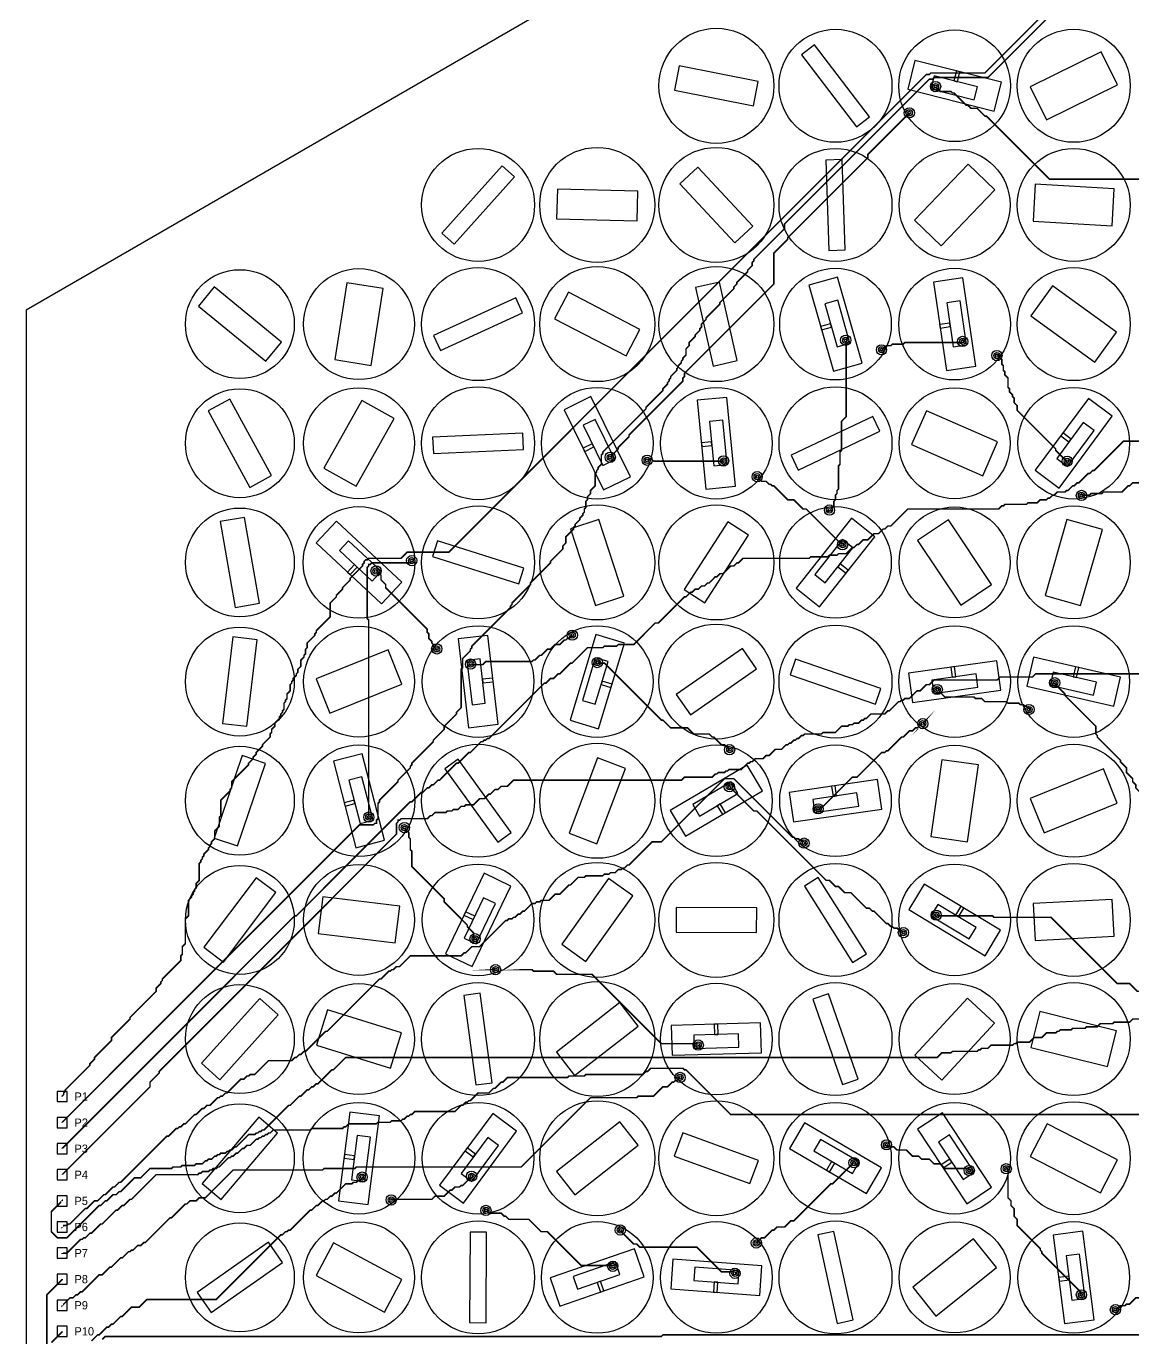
# Model space of a CAD drawing. Header units: millimetres. Extents: x -183 to 183, y -212 to 212.
# Drawn here: x -183.2 to -75.4, y 5.7 to 133.4 of the extents above; entities that cross this region are included whole.
import ezdxf

# ---------------------------------------------------------------- set-up
doc = ezdxf.new("R2010")
doc.units = ezdxf.units.MM
for name, color, linetype in [('ANTIPAD', 8, 'Continuous'), ('BOT_PAD', 40, 'Continuous'), ('BOT_TRACE', 30, 'Continuous'), ('CONNECTOR', 50, 'Continuous'), ('DIODE_SHEET', 6, 'Continuous'), ('OUTLINE', 7, 'Continuous'), ('TOP_DISC', 1, 'Continuous'), ('TOP_ISLAND', 3, 'Continuous'), ('TOP_SLOT', 2, 'Continuous'), ('VIA_DRILL', 5, 'Continuous'), ('VIA_PAD', 4, 'Continuous')]:
    doc.layers.add(name, color=color, linetype=linetype)

msp = doc.modelspace()

# ---------------------------------------------------------------- linework, layer by layer
at = {"layer": 'ANTIPAD'}
for centre in [(-94.656, 127.522), (-97.208, 124.969), (-103.403, 102.833), (-99.916, 101.901), (-92.017, 102.716), (-88.682, 101.335), (-126.338, 91.438), (-122.739, 91.149), (-115.296, 91.081), (-81.836, 91.055), (-112.028, 89.548), (-80.449, 87.722), (-104.985, 86.3), (-103.708, 82.924), (-145.669, 81.376), (-149.137, 80.373), (-130.028, 74.123), (-143.226, 72.785), (-139.933, 71.307), (-127.594, 71.457), (-94.49, 68.83), (-83.054, 69.486), (-85.556, 66.884), (-95.895, 65.505), (-114.712, 62.969), (-114.735, 59.359), (-106.085, 57.218), (-149.844, 56.408), (-146.381, 55.388), (-107.466, 53.883), (-94.598, 46.865), (-139.493, 44.566), (-97.783, 45.164), (-137.5, 41.556), (-117.765, 34.221), (-119.529, 31.071), (-99.435, 24.504), (-102.596, 22.76), (-150.5, 21.367), (-139.833, 21.454), (-91.376, 22.008), (-87.77, 22.175), (-147.659, 19.14), (-138.441, 18.123), (-125.352, 16.215), (-112.111, 14.951), (-126.09, 12.681), (-114.186, 11.997), (-80.448, 9.902), (-77.139, 8.46)]:
    msp.add_circle(centre, 0.5, dxfattribs=at)
at = {"layer": 'BOT_PAD'}
for centre in [(-94.656, 127.522), (-97.208, 124.969), (-103.403, 102.833), (-99.916, 101.901), (-92.017, 102.716), (-88.682, 101.335), (-126.338, 91.438), (-122.739, 91.149), (-115.296, 91.081), (-81.836, 91.055), (-112.028, 89.548), (-80.449, 87.722), (-104.985, 86.3), (-103.708, 82.924), (-149.137, 80.373), (-145.669, 81.376), (-130.028, 74.123), (-143.226, 72.785), (-139.933, 71.307), (-127.594, 71.457), (-94.49, 68.83), (-83.054, 69.486), (-85.556, 66.884), (-95.895, 65.505), (-114.712, 62.969), (-114.735, 59.359), (-106.085, 57.218), (-149.844, 56.408), (-146.381, 55.388), (-107.466, 53.883), (-94.598, 46.865), (-139.493, 44.566), (-97.783, 45.164), (-137.5, 41.556), (-117.765, 34.221), (-119.529, 31.071), (-99.435, 24.504), (-102.596, 22.76), (-139.833, 21.454), (-91.376, 22.008), (-87.77, 22.175), (-150.5, 21.367), (-147.659, 19.14), (-138.441, 18.123), (-125.352, 16.215), (-112.111, 14.951), (-126.09, 12.681), (-114.186, 11.997), (-80.448, 9.902), (-77.139, 8.46)]:
    msp.add_circle(centre, 0.3, dxfattribs=at)
at = {"layer": 'BOT_TRACE', "const_width": 0.15}
for points in [[(-83.105, 135.603), (-89.855, 128.853), (-95.105, 128.853), (-95.255, 128.703), (-95.555, 128.703), (-142.055, 82.203), (-146.105, 82.203), (-146.705, 81.603), (-149.855, 81.603), (-150.005, 81.453), (-150.155, 81.453), (-150.305, 81.303), (-150.305, 81.153), (-150.455, 81.003), (-150.455, 80.853), (-151.655, 79.653), (-151.655, 79.503), (-152.405, 78.753), (-152.405, 78.603), (-153.005, 78.003), (-153.005, 77.853), (-153.605, 77.253), (-153.605, 75.903), (-154.955, 74.553), (-154.955, 74.403), (-155.105, 74.253), (-155.105, 74.103), (-155.855, 73.353), (-155.855, 72.903), (-156.005, 72.753), (-156.005, 72.303), (-156.155, 72.153), (-156.155, 72.003), (-156.455, 71.703), (-156.455, 71.103), (-156.755, 70.803), (-156.755, 70.503), (-156.905, 70.353), (-156.905, 70.203), (-157.205, 69.903), (-157.205, 69.753), (-157.355, 69.603), (-157.355, 69.453), (-157.505, 69.303), (-157.505, 68.703), (-157.805, 68.403), (-157.805, 67.953), (-157.955, 67.803), (-157.955, 67.653), (-158.105, 67.503), (-158.105, 66.903), (-158.255, 66.753), (-158.255, 66.603), (-158.405, 66.453), (-158.405, 66.303), (-158.555, 66.153), (-158.555, 66.003), (-159.005, 65.553), (-159.005, 65.253), (-159.305, 64.953), (-159.305, 64.653), (-159.455, 64.503), (-159.455, 64.203), (-160.205, 63.453), (-160.205, 63.303), (-160.805, 62.703), (-160.805, 62.553), (-161.105, 62.253), (-161.105, 62.103), (-161.555, 61.653), (-161.555, 61.503), (-163.205, 59.853), (-163.205, 59.253), (-163.355, 59.103), (-163.355, 58.953), (-164.255, 58.053), (-164.255, 56.553), (-164.405, 56.403), (-164.405, 55.503), (-164.855, 55.053), (-164.855, 54.303), (-165.155, 54.003), (-165.155, 53.853), (-165.305, 53.703), (-165.305, 53.553), (-165.455, 53.403), (-165.455, 53.253), (-165.905, 52.803), (-165.905, 52.653), (-166.055, 52.503), (-166.055, 52.353), (-166.205, 52.203), (-166.205, 52.053), (-166.355, 51.903), (-166.355, 50.253), (-166.655, 49.953), (-166.655, 49.503), (-166.805, 49.353), (-166.805, 49.203), (-166.955, 49.053), (-166.955, 48.903), (-167.105, 48.753), (-167.105, 48.603), (-167.405, 48.303), (-167.405, 46.803), (-167.705, 46.503), (-167.705, 44.103), (-168.005, 43.803), (-168.005, 43.053), (-168.155, 42.903), (-168.155, 42.453), (-169.955, 40.653), (-169.955, 40.503), (-170.105, 40.353), (-170.105, 40.203), (-170.555, 39.753), (-170.555, 39.453), (-173.105, 36.903), (-173.105, 36.753), (-174.905, 34.953), (-174.905, 34.653), (-176.555, 33.003), (-176.555, 32.853), (-177.005, 32.403), (-177.005, 32.253), (-179.405, 29.853), (-179.405, 29.703), (-179.555, 29.553), (-179.555, 29.403), (-179.705, 29.253), (-179.705, 29.21)], [(-82.805, 135.153), (-89.555, 128.403), (-94.805, 128.403), (-94.955, 128.253), (-95.255, 128.253), (-109.355, 114.153), (-109.355, 113.703), (-112.355, 110.703), (-112.355, 110.553), (-112.505, 110.403), (-112.505, 110.103), (-112.955, 109.653), (-112.955, 109.503), (-114.005, 108.453), (-114.005, 108.303), (-114.305, 108.003), (-114.305, 107.853), (-115.655, 106.503), (-115.655, 106.353), (-117.005, 105.003), (-117.005, 104.853), (-117.455, 104.403), (-117.455, 104.103), (-117.605, 103.953), (-117.605, 103.803), (-118.055, 103.353), (-118.055, 103.203), (-118.655, 102.603), (-118.655, 102.303), (-118.955, 102.003), (-118.955, 101.403), (-119.255, 101.103), (-119.255, 100.953), (-119.405, 100.803), (-119.405, 100.653), (-119.705, 100.353), (-119.705, 100.203), (-119.855, 100.053), (-119.855, 99.903), (-120.455, 99.303), (-120.455, 99.153), (-120.605, 99.003), (-120.605, 98.853), (-120.755, 98.703), (-120.755, 98.553), (-121.205, 98.103), (-121.205, 97.953), (-122.855, 96.303), (-122.855, 96.153), (-127.055, 91.953), (-127.055, 91.803), (-127.205, 91.653), (-127.205, 90.753), (-127.505, 90.453), (-127.505, 90.303), (-127.655, 90.153), (-127.655, 90.003), (-127.805, 89.853), (-127.805, 88.653), (-128.255, 88.203), (-128.255, 87.903), (-128.555, 87.603), (-128.555, 87.303), (-128.705, 87.153), (-128.705, 86.553), (-128.855, 86.403), (-128.855, 86.103), (-129.005, 85.953), (-129.005, 85.803), (-129.305, 85.503), (-129.305, 85.353), (-129.755, 84.903), (-129.755, 84.753), (-129.905, 84.603), (-129.905, 84.453), (-130.655, 83.703), (-130.655, 83.103), (-130.955, 82.803), (-130.955, 82.503), (-132.155, 81.303), (-132.155, 81.153), (-134.105, 79.203), (-134.105, 79.053), (-135.905, 77.253), (-135.905, 77.103), (-136.055, 76.953), (-136.055, 76.803), (-139.805, 73.053), (-139.805, 72.903), (-139.955, 72.753), (-139.955, 72.603), (-140.705, 71.853), (-140.705, 70.953), (-140.855, 70.803), (-140.855, 67.053), (-141.305, 66.603), (-141.305, 66.453), (-142.505, 65.253), (-142.505, 64.953), (-143.555, 63.903), (-143.555, 63.753), (-145.655, 61.653), (-145.655, 61.503), (-145.805, 61.353), (-145.805, 61.203), (-147.005, 60.003), (-147.005, 59.853), (-148.805, 58.053), (-148.805, 57.903), (-148.955, 57.753), (-148.955, 56.253), (-149.105, 56.103), (-149.105, 55.803), (-149.255, 55.803), (-149.405, 55.653), (-150.755, 55.653), (-179.705, 26.703), (-179.705, 26.67)], [(-74.092, 118.486), (-74.105, 118.503), (-83.555, 118.503), (-89.705, 124.653), (-89.855, 124.653), (-90.605, 125.403), (-91.205, 125.403), (-91.505, 125.703), (-91.655, 125.703), (-92.855, 126.903), (-93.005, 126.903), (-93.155, 127.053), (-94.205, 127.053), (-94.655, 127.503), (-94.656, 127.522)], [(-97.208, 124.969), (-97.205, 124.953), (-101.255, 120.903), (-101.255, 120.603), (-109.055, 112.803), (-109.055, 112.653), (-110.405, 111.303), (-110.405, 108.303), (-119.105, 99.603), (-119.105, 99.303), (-119.255, 99.153), (-119.255, 98.853), (-124.505, 93.603), (-124.505, 93.453), (-125.555, 92.403), (-125.555, 92.253), (-126.305, 91.503), (-126.338, 91.438)], [(-104.985, 86.3), (-105.005, 86.253), (-104.555, 86.703), (-104.555, 87.153), (-104.405, 87.303), (-104.405, 87.753), (-104.255, 87.903), (-104.255, 88.203), (-104.105, 88.353), (-104.105, 90.603), (-103.955, 90.753), (-103.955, 91.953), (-103.805, 92.103), (-103.805, 94.953), (-103.355, 95.403), (-103.355, 102.903), (-103.403, 102.833)], [(-99.916, 101.901), (-99.905, 101.853), (-99.455, 102.303), (-99.005, 102.303), (-98.855, 102.453), (-97.805, 102.453), (-97.655, 102.603), (-92.105, 102.603), (-91.955, 102.753), (-92.017, 102.716)], [(-88.682, 101.335), (-88.655, 101.403), (-88.205, 100.953), (-88.205, 100.503), (-88.055, 100.353), (-88.055, 99.903), (-87.905, 99.753), (-87.905, 99.453), (-87.605, 99.153), (-87.605, 98.253), (-87.455, 98.103), (-87.455, 97.803), (-87.155, 97.503), (-87.155, 97.353), (-87.005, 97.203), (-87.005, 96.753), (-86.705, 96.453), (-86.705, 96.003), (-82.955, 92.253), (-82.955, 92.103), (-81.905, 91.053), (-81.836, 91.055)], [(-71.255, 93.003), (-76.355, 93.003), (-79.205, 90.153), (-79.355, 90.153), (-79.655, 89.853), (-79.805, 89.853), (-80.705, 88.953), (-80.855, 88.953), (-81.155, 88.653), (-81.305, 88.653), (-81.755, 88.203), (-81.905, 88.203), (-82.055, 88.053), (-82.805, 88.053), (-83.105, 87.753), (-83.255, 87.753), (-83.555, 87.453), (-83.705, 87.453), (-83.855, 87.303), (-84.455, 87.303), (-84.755, 87.003), (-85.655, 87.003), (-85.805, 86.853), (-87.905, 86.853), (-88.055, 86.703), (-88.205, 86.703), (-88.505, 86.403), (-97.355, 86.403), (-99.005, 84.753), (-99.305, 84.753), (-99.605, 84.453), (-99.755, 84.453), (-100.205, 84.003), (-100.655, 84.003), (-101.255, 83.403), (-101.705, 83.403), (-102.155, 82.953), (-102.305, 82.953), (-102.605, 82.653), (-102.755, 82.653), (-103.355, 82.053), (-104.105, 82.053), (-104.255, 81.903), (-105.005, 81.903), (-105.155, 81.753), (-106.805, 81.753), (-106.955, 81.603), (-113.405, 81.603), (-113.855, 81.153), (-114.005, 81.153), (-114.305, 80.853), (-114.605, 80.853), (-115.355, 80.103), (-115.655, 80.103), (-115.955, 79.803), (-116.105, 79.803), (-116.705, 79.203), (-116.855, 79.203), (-117.155, 78.903), (-117.455, 78.903), (-117.755, 78.603), (-118.055, 78.603), (-118.355, 78.303), (-118.505, 78.303), (-118.955, 77.853), (-119.105, 77.853), (-121.655, 75.303), (-121.955, 75.303), (-124.055, 73.203), (-125.555, 73.203), (-125.705, 73.053), (-126.905, 73.053), (-127.055, 72.903), (-128.555, 72.903), (-130.055, 71.403), (-130.205, 71.403), (-131.255, 70.353), (-131.405, 70.353), (-131.855, 69.903), (-132.155, 69.903), (-132.605, 69.453), (-132.755, 69.453), (-138.155, 64.053), (-138.305, 64.053), (-138.455, 63.903), (-138.605, 63.903), (-138.755, 63.753), (-138.905, 63.753), (-139.955, 62.703), (-140.105, 62.703), (-141.155, 61.653), (-141.305, 61.653), (-142.955, 60.003), (-143.105, 60.003), (-143.555, 59.553), (-143.705, 59.553), (-144.005, 59.253), (-144.155, 59.253), (-144.605, 58.803), (-144.755, 58.803), (-145.655, 57.903), (-145.805, 57.903), (-156.905, 46.803), (-157.055, 46.803), (-179.705, 24.153), (-179.705, 24.13)], [(-122.739, 91.149), (-122.705, 91.203), (-122.255, 91.203), (-122.105, 91.053), (-115.355, 91.053), (-115.296, 91.081)], [(-80.449, 87.722), (-80.405, 87.753), (-79.655, 87.753), (-79.505, 87.903), (-78.455, 87.903), (-78.305, 88.053), (-76.505, 88.053), (-75.905, 88.653), (-75.755, 88.653), (-75.455, 88.953), (-74.855, 88.953), (-74.705, 89.103), (-74.555, 89.103), (-74.405, 89.253), (-74.255, 89.253), (-73.805, 89.703), (-73.655, 89.703), (-72.905, 90.453), (-72.455, 90.453), (-71.705, 91.203), (-70.505, 91.203), (-70.561, 91.21)], [(-112.028, 89.548), (-112.055, 89.553), (-111.605, 89.103), (-111.155, 89.103), (-110.855, 88.803), (-110.705, 88.803), (-110.555, 88.653), (-110.405, 88.653), (-109.055, 87.303), (-108.455, 87.303), (-107.555, 86.403), (-107.255, 86.403), (-103.955, 83.103), (-103.805, 83.103), (-103.655, 82.953), (-103.708, 82.924)], [(-145.669, 81.376), (-145.655, 81.303), (-145.805, 81.153), (-149.555, 81.153), (-149.705, 81.003), (-149.855, 81.003), (-149.855, 80.853), (-150.005, 80.703), (-150.005, 75.753), (-149.855, 75.603), (-149.855, 56.403), (-149.844, 56.408)], [(-143.226, 72.785), (-143.255, 72.753), (-143.555, 73.053), (-143.555, 73.203), (-143.705, 73.353), (-143.705, 73.503), (-144.005, 73.803), (-144.005, 74.253), (-144.155, 74.403), (-144.155, 74.703), (-148.205, 78.753), (-148.205, 79.053), (-148.655, 79.503), (-148.655, 79.953), (-149.105, 80.403), (-149.137, 80.373)], [(-130.028, 74.123), (-130.055, 74.103), (-130.355, 73.803), (-130.505, 73.803), (-130.655, 73.653), (-130.805, 73.653), (-131.255, 73.203), (-131.705, 73.203), (-132.155, 72.753), (-132.455, 72.753), (-133.055, 72.153), (-133.205, 72.153), (-133.655, 71.703), (-133.805, 71.703), (-133.955, 71.553), (-138.455, 71.553), (-138.755, 71.253), (-139.955, 71.253), (-139.933, 71.307)], [(-114.712, 62.969), (-114.755, 63.003), (-115.205, 63.453), (-115.505, 63.453), (-116.255, 64.203), (-116.405, 64.203), (-116.705, 64.503), (-118.205, 64.503), (-118.805, 65.103), (-120.455, 65.103), (-121.205, 65.853), (-121.355, 65.853), (-126.905, 71.403), (-127.655, 71.403), (-127.594, 71.457)], [(-73.655, 70.353), (-84.905, 70.353), (-85.205, 70.053), (-88.355, 70.053), (-88.655, 69.753), (-94.805, 69.753), (-95.255, 69.303), (-95.555, 69.303), (-96.155, 68.703), (-96.455, 68.703), (-97.205, 67.953), (-97.655, 67.953), (-97.805, 67.803), (-97.955, 67.803), (-98.105, 67.653), (-98.255, 67.653), (-99.155, 66.753), (-99.305, 66.753), (-99.605, 66.453), (-100.955, 66.453), (-101.405, 66.003), (-101.555, 66.003), (-101.705, 65.853), (-101.855, 65.853), (-102.155, 65.553), (-102.605, 65.553), (-102.755, 65.403), (-103.055, 65.403), (-103.205, 65.253), (-103.805, 65.253), (-104.405, 64.653), (-105.605, 64.653), (-105.755, 64.503), (-107.405, 64.503), (-107.555, 64.353), (-107.705, 64.353), (-108.005, 64.053), (-108.155, 64.053), (-108.305, 63.903), (-108.455, 63.903), (-108.755, 63.603), (-108.905, 63.603), (-109.055, 63.453), (-109.205, 63.453), (-109.655, 63.003), (-110.255, 63.003), (-110.855, 62.403), (-111.155, 62.403), (-111.455, 62.103), (-112.205, 62.103), (-112.505, 61.803), (-112.655, 61.803), (-112.805, 61.653), (-112.955, 61.653), (-113.555, 61.053), (-114.755, 61.053), (-114.905, 60.903), (-115.055, 60.903), (-115.205, 60.753), (-115.805, 60.753), (-115.955, 60.603), (-116.105, 60.603), (-116.405, 60.303), (-119.105, 60.303), (-119.405, 60.003), (-135.755, 60.003), (-136.355, 59.403), (-136.955, 59.403), (-137.255, 59.103), (-137.555, 59.103), (-138.005, 58.653), (-138.155, 58.653), (-138.605, 58.203), (-139.055, 58.203), (-139.655, 57.603), (-140.405, 57.603), (-140.555, 57.453), (-140.855, 57.453), (-141.155, 57.153), (-141.605, 57.153), (-141.755, 57.003), (-142.205, 57.003), (-142.355, 56.853), (-143.405, 56.853), (-143.705, 56.553), (-143.855, 56.553), (-144.155, 56.253), (-146.705, 56.253), (-146.855, 56.103), (-147.005, 56.103), (-147.005, 55.953), (-147.155, 55.803), (-147.155, 54.753), (-170.255, 31.653), (-170.255, 31.503), (-171.155, 30.603), (-171.155, 30.153), (-179.705, 21.603), (-179.705, 21.59)], [(-85.556, 66.884), (-85.505, 66.903), (-85.805, 67.203), (-85.955, 67.203), (-86.105, 67.353), (-86.405, 67.353), (-86.555, 67.503), (-87.605, 67.503), (-87.755, 67.653), (-89.855, 67.653), (-90.155, 67.953), (-90.755, 67.953), (-90.905, 68.103), (-93.755, 68.103), (-94.505, 68.853), (-94.49, 68.83)], [(-74.668, 58.818), (-74.705, 58.803), (-75.155, 59.253), (-75.155, 59.553), (-75.455, 59.853), (-75.455, 60.153), (-76.055, 60.753), (-76.055, 61.203), (-76.655, 61.803), (-76.655, 61.953), (-78.905, 64.203), (-78.905, 64.353), (-79.055, 64.503), (-79.055, 65.253), (-82.055, 68.253), (-82.055, 68.403), (-83.105, 69.453), (-83.054, 69.486)], [(-95.895, 65.505), (-95.855, 65.553), (-96.305, 65.103), (-96.605, 65.103), (-96.905, 64.803), (-97.205, 64.803), (-97.805, 64.203), (-97.955, 64.203), (-99.305, 62.853), (-99.455, 62.853), (-99.605, 62.703), (-99.905, 62.703), (-102.305, 60.303), (-102.755, 60.303), (-105.755, 57.303), (-105.905, 57.303), (-106.055, 57.153), (-106.085, 57.218)], [(-107.466, 53.883), (-107.405, 53.853), (-107.705, 54.153), (-107.855, 54.153), (-108.005, 54.303), (-108.305, 54.303), (-108.455, 54.453), (-108.605, 54.453), (-114.305, 60.153), (-115.205, 60.153), (-121.355, 54.003), (-122.255, 54.003), (-124.505, 51.753), (-124.655, 51.753), (-124.955, 51.453), (-125.105, 51.453), (-125.255, 51.303), (-125.555, 51.303), (-125.855, 51.003), (-126.305, 51.003), (-126.455, 50.853), (-126.905, 50.853), (-127.055, 50.703), (-128.705, 50.703), (-128.855, 50.553), (-129.455, 50.553), (-130.205, 49.803), (-130.355, 49.803), (-131.255, 48.903), (-131.705, 48.903), (-132.305, 48.303), (-133.055, 48.303), (-133.205, 48.153), (-133.505, 48.153), (-133.655, 48.003), (-133.955, 48.003), (-134.705, 47.253), (-134.855, 47.253), (-135.155, 46.953), (-135.305, 46.953), (-135.605, 46.653), (-135.755, 46.653), (-135.905, 46.503), (-136.205, 46.503), (-136.355, 46.353), (-136.505, 46.353), (-139.055, 43.803), (-139.805, 43.803), (-140.405, 43.203), (-140.555, 43.203), (-140.855, 42.903), (-145.805, 42.903), (-146.855, 41.853), (-147.155, 41.853), (-147.455, 41.553), (-147.605, 41.553), (-147.755, 41.403), (-147.905, 41.403), (-148.655, 40.653), (-148.805, 40.653), (-153.905, 35.553), (-154.055, 35.553), (-156.005, 33.603), (-156.155, 33.603), (-156.455, 33.303), (-156.605, 33.303), (-156.905, 33.003), (-157.055, 33.003), (-157.355, 32.703), (-159.605, 32.703), (-160.955, 31.353), (-161.405, 31.353), (-161.555, 31.203), (-161.705, 31.203), (-162.005, 30.903), (-162.305, 30.903), (-163.655, 29.553), (-163.805, 29.553), (-164.105, 29.253), (-164.255, 29.253), (-164.405, 29.103), (-164.555, 29.103), (-165.305, 28.353), (-165.605, 28.353), (-165.905, 28.053), (-166.055, 28.053), (-166.655, 27.453), (-166.805, 27.453), (-167.705, 26.553), (-167.855, 26.553), (-168.155, 26.253), (-168.305, 26.253), (-168.455, 26.103), (-168.605, 26.103), (-169.355, 25.353), (-169.505, 25.353), (-174.005, 20.853), (-174.155, 20.853), (-174.605, 20.403), (-174.755, 20.403), (-175.505, 19.653), (-175.655, 19.653), (-176.255, 19.053), (-176.555, 19.053), (-177.305, 18.303), (-177.455, 18.303), (-178.955, 16.803), (-179.105, 16.803), (-179.255, 16.653), (-179.555, 16.653), (-179.705, 16.503), (-179.705, 16.51)], [(-97.783, 45.164), (-97.805, 45.153), (-98.105, 45.453), (-98.255, 45.453), (-98.405, 45.603), (-98.705, 45.603), (-98.855, 45.753), (-99.005, 45.753), (-99.305, 46.053), (-99.455, 46.053), (-100.655, 47.253), (-100.805, 47.253), (-101.105, 47.553), (-101.405, 47.553), (-102.905, 49.053), (-103.505, 49.053), (-104.105, 49.653), (-104.405, 49.653), (-105.005, 50.253), (-105.305, 50.253), (-112.055, 57.003), (-112.355, 57.003), (-114.755, 59.403), (-114.735, 59.359)], [(-146.381, 55.388), (-146.405, 55.353), (-145.955, 54.903), (-145.955, 54.453), (-145.805, 54.303), (-145.805, 53.253), (-145.655, 53.103), (-145.655, 51.603), (-142.505, 48.453), (-142.505, 48.153), (-140.255, 45.903), (-140.255, 45.753), (-139.655, 45.153), (-139.655, 44.703), (-139.505, 44.553), (-139.493, 44.566)], [(-72.987, 38.658), (-73.055, 38.703), (-73.505, 39.153), (-73.955, 39.153), (-74.255, 39.453), (-75.005, 39.453), (-75.755, 40.203), (-76.955, 40.203), (-83.405, 46.653), (-88.955, 46.653), (-89.105, 46.803), (-94.655, 46.803), (-94.598, 46.865)], [(-137.5, 41.556), (-137.555, 41.553), (-133.955, 41.553), (-133.805, 41.403), (-131.855, 41.403), (-131.555, 41.103), (-128.105, 41.103), (-121.355, 34.353), (-117.905, 34.353), (-117.755, 34.203), (-117.765, 34.221)], [(-74.855, 36.753), (-75.455, 36.753), (-75.755, 36.453), (-77.255, 36.453), (-77.405, 36.303), (-78.605, 36.303), (-78.905, 36.003), (-79.955, 36.003), (-80.105, 35.853), (-81.305, 35.853), (-81.455, 35.703), (-82.505, 35.703), (-82.655, 35.553), (-82.805, 35.553), (-82.955, 35.403), (-83.855, 35.403), (-84.305, 34.953), (-85.055, 34.953), (-85.505, 34.503), (-86.705, 34.503), (-86.855, 34.353), (-87.005, 34.353), (-87.155, 34.203), (-89.255, 34.203), (-89.555, 33.903), (-90.155, 33.903), (-90.305, 33.753), (-90.455, 33.753), (-90.605, 33.603), (-93.005, 33.603), (-93.155, 33.453), (-94.055, 33.453), (-94.505, 33.003), (-152.105, 33.003), (-153.305, 31.803), (-153.455, 31.803), (-154.805, 30.453), (-154.955, 30.453), (-155.255, 30.153), (-155.405, 30.153), (-155.705, 29.853), (-155.855, 29.853), (-156.455, 29.253), (-156.605, 29.253), (-157.505, 28.353), (-157.655, 28.353), (-160.055, 25.953), (-160.205, 25.953), (-160.355, 25.803), (-160.505, 25.803), (-160.655, 25.653), (-160.805, 25.653), (-160.955, 25.503), (-161.555, 25.503), (-162.755, 24.303), (-162.905, 24.303), (-163.205, 24.003), (-163.355, 24.003), (-163.505, 23.853), (-163.655, 23.853), (-163.805, 23.703), (-164.255, 23.703), (-164.405, 23.553), (-164.555, 23.553), (-164.705, 23.403), (-164.855, 23.403), (-165.155, 23.103), (-165.455, 23.103), (-165.605, 22.953), (-165.755, 22.953), (-166.055, 22.653), (-166.655, 22.653), (-166.805, 22.503), (-168.005, 22.503), (-168.155, 22.353), (-168.905, 22.353), (-169.055, 22.203), (-171.155, 22.203), (-172.055, 21.303), (-172.655, 21.303), (-174.005, 19.953), (-174.155, 19.953), (-174.455, 19.653), (-174.755, 19.653), (-175.355, 19.053), (-175.505, 19.053), (-175.955, 18.603), (-176.105, 18.603), (-179.255, 15.453), (-180.155, 15.453), (-180.755, 16.053), (-180.755, 18.003), (-179.705, 19.053), (-179.705, 19.05)], [(-57.755, 27.453), (-114.605, 27.453), (-118.955, 31.803), (-119.105, 31.803), (-119.255, 31.953), (-122.405, 31.953), (-122.705, 31.653), (-122.855, 31.653), (-123.155, 31.353), (-128.705, 31.353), (-128.855, 31.203), (-130.355, 31.203), (-130.505, 31.053), (-136.355, 31.053), (-136.805, 30.603), (-136.955, 30.603), (-137.555, 30.003), (-137.705, 30.003), (-138.155, 29.553), (-139.205, 29.553), (-139.955, 28.803), (-140.105, 28.803), (-140.255, 28.653), (-140.405, 28.653), (-140.705, 28.353), (-140.855, 28.353), (-141.455, 27.753), (-145.355, 27.753), (-145.655, 27.453), (-145.805, 27.453), (-145.955, 27.303), (-146.105, 27.303), (-146.405, 27.003), (-146.555, 27.003), (-146.705, 26.853), (-147.605, 26.853), (-147.755, 26.703), (-148.955, 26.703), (-149.105, 26.553), (-151.805, 26.553), (-152.105, 26.253), (-152.255, 26.253), (-152.405, 26.103), (-155.405, 26.103), (-155.555, 25.953), (-159.155, 25.953), (-159.455, 25.653), (-159.605, 25.653), (-159.755, 25.503), (-159.905, 25.503), (-160.055, 25.353), (-160.205, 25.353), (-160.355, 25.203), (-160.505, 25.203), (-160.655, 25.053), (-160.805, 25.053), (-161.405, 24.453), (-161.705, 24.453), (-162.005, 24.153), (-162.155, 24.153), (-162.605, 23.703), (-162.755, 23.703), (-163.055, 23.403), (-163.205, 23.403), (-163.355, 23.253), (-163.505, 23.253), (-164.405, 22.353), (-164.555, 22.353), (-164.705, 22.203), (-165.005, 22.203), (-165.155, 22.053), (-165.305, 22.053), (-165.455, 21.903), (-166.055, 21.903), (-166.205, 21.753), (-166.355, 21.753), (-166.505, 21.603), (-170.555, 21.603), (-172.955, 19.203), (-173.105, 19.203), (-173.705, 18.603), (-173.855, 18.603), (-174.305, 18.153), (-174.455, 18.153), (-175.805, 16.803), (-175.955, 16.803), (-176.855, 15.903), (-177.005, 15.903), (-177.455, 15.453), (-177.605, 15.453), (-177.755, 15.303), (-177.905, 15.303), (-179.255, 13.953), (-179.705, 13.953), (-179.705, 13.97)], [(-119.529, 31.071), (-119.555, 31.053), (-119.855, 30.753), (-120.005, 30.753), (-120.155, 30.603), (-120.305, 30.603), (-120.755, 30.153), (-121.205, 30.153), (-122.105, 29.253), (-123.605, 29.253), (-123.755, 29.103), (-128.255, 29.103), (-135.005, 22.353), (-151.055, 22.353), (-151.205, 22.203), (-154.205, 22.203), (-154.355, 22.053), (-163.055, 22.053), (-165.755, 19.353), (-166.355, 19.353), (-166.655, 19.053), (-167.255, 19.053), (-167.555, 18.753), (-167.705, 18.753), (-169.055, 17.403), (-169.205, 17.403), (-171.605, 15.003), (-171.755, 15.003), (-172.055, 14.703), (-172.355, 14.703), (-172.805, 14.253), (-172.955, 14.253), (-173.105, 14.103), (-173.255, 14.103), (-173.855, 13.503), (-174.005, 13.503), (-174.905, 12.603), (-175.055, 12.603), (-175.805, 11.853), (-176.105, 11.853), (-177.755, 10.203), (-177.905, 10.203), (-178.205, 9.903), (-178.355, 9.903), (-178.655, 9.603), (-178.955, 9.603), (-179.705, 8.853), (-179.705, 8.89)], [(-99.435, 24.504), (-99.455, 24.453), (-99.305, 24.303), (-98.705, 24.303), (-98.405, 24.003), (-97.505, 24.003), (-96.905, 23.403), (-96.305, 23.403), (-96.005, 23.103), (-95.255, 23.103), (-94.805, 22.653), (-94.205, 22.653), (-93.755, 22.203), (-91.505, 22.203), (-91.355, 22.053), (-91.376, 22.008)], [(-112.111, 14.951), (-112.055, 15.003), (-111.605, 15.453), (-111.305, 15.453), (-110.555, 16.203), (-110.405, 16.203), (-110.105, 16.503), (-109.355, 16.503), (-108.755, 17.103), (-108.455, 17.103), (-104.855, 20.703), (-104.705, 20.703), (-102.605, 22.803), (-102.596, 22.76)], [(-87.77, 22.175), (-87.755, 22.203), (-87.605, 22.053), (-87.605, 19.353), (-87.305, 19.053), (-87.305, 18.603), (-87.005, 18.303), (-87.005, 17.553), (-86.705, 17.253), (-86.705, 16.653), (-84.455, 14.403), (-84.455, 14.253), (-84.305, 14.103), (-84.305, 13.953), (-80.555, 10.203), (-80.555, 10.053), (-80.405, 9.903), (-80.448, 9.902)], [(-150.5, 21.367), (-150.455, 21.303), (-150.755, 21.003), (-150.905, 21.003), (-151.055, 20.853), (-151.355, 20.853), (-151.505, 20.703), (-152.105, 20.703), (-153.005, 19.803), (-153.155, 19.803), (-153.455, 19.503), (-153.605, 19.503), (-153.905, 19.203), (-154.055, 19.203), (-154.205, 19.053), (-154.355, 19.053), (-154.805, 18.603), (-154.955, 18.603), (-155.405, 18.153), (-155.555, 18.153), (-157.505, 16.203), (-157.655, 16.203), (-157.805, 16.053), (-157.955, 16.053), (-158.255, 15.753), (-158.405, 15.753), (-164.705, 9.453), (-171.455, 9.453), (-172.205, 8.703), (-172.955, 8.703), (-173.855, 7.803), (-174.005, 7.803), (-174.755, 7.053), (-174.905, 7.053), (-175.205, 6.753), (-175.355, 6.753), (-176.105, 6.003), (-176.255, 6.003), (-176.855, 5.403)], [(-147.659, 19.14), (-147.605, 19.203), (-143.705, 19.203), (-143.405, 19.503), (-142.505, 19.503), (-141.905, 20.103), (-141.755, 20.103), (-141.455, 20.403), (-141.005, 20.403), (-140.855, 20.553), (-140.705, 20.553), (-139.805, 21.453), (-139.833, 21.454)], [(-138.441, 18.123), (-138.455, 18.153), (-138.155, 17.853), (-136.955, 17.853), (-136.655, 17.553), (-136.505, 17.553), (-136.205, 17.253), (-134.255, 17.253), (-133.055, 16.053), (-132.455, 16.053), (-129.155, 12.753), (-126.155, 12.753), (-126.09, 12.681)], [(-125.352, 16.215), (-125.405, 16.203), (-124.055, 14.853), (-123.755, 14.853), (-123.455, 14.553), (-117.905, 14.553), (-115.505, 12.153), (-114.305, 12.153), (-114.155, 12.003), (-114.186, 11.997)], [(-181.205, 3.153), (-181.205, 9.903), (-179.705, 11.403), (-179.705, 11.43)], [(-77.139, 8.46), (-77.105, 8.403), (-76.655, 8.853), (-76.205, 8.853), (-76.055, 9.003), (-75.755, 9.003), (-75.155, 9.603), (-72.905, 9.603), (-72.755, 9.753), (-69.755, 9.753), (-69.806, 9.754)], [(-180.755, 5.253), (-179.705, 6.303), (-179.705, 6.35)], [(-67.355, 6.003), (-121.205, 6.003), (-121.355, 5.853), (-175.505, 5.853), (-175.805, 5.553)]]:
    msp.add_lwpolyline(points, dxfattribs=at)
at = {"layer": 'CONNECTOR'}
for points in [[(-180.205, 28.71), (-179.205, 28.71), (-179.205, 29.71), (-180.205, 29.71)], [(-180.205, 26.17), (-179.205, 26.17), (-179.205, 27.17), (-180.205, 27.17)], [(-180.205, 23.63), (-179.205, 23.63), (-179.205, 24.63), (-180.205, 24.63)], [(-180.205, 21.09), (-179.205, 21.09), (-179.205, 22.09), (-180.205, 22.09)], [(-180.205, 18.55), (-179.205, 18.55), (-179.205, 19.55), (-180.205, 19.55)], [(-180.205, 16.01), (-179.205, 16.01), (-179.205, 17.01), (-180.205, 17.01)], [(-180.205, 13.47), (-179.205, 13.47), (-179.205, 14.47), (-180.205, 14.47)], [(-180.205, 10.93), (-179.205, 10.93), (-179.205, 11.93), (-180.205, 11.93)], [(-180.205, 8.39), (-179.205, 8.39), (-179.205, 9.39), (-180.205, 9.39)], [(-180.205, 5.85), (-179.205, 5.85), (-179.205, 6.85), (-180.205, 6.85)]]:
    msp.add_lwpolyline(points, close=True, dxfattribs=at)
at = {"layer": 'DIODE_SHEET'}
for points in [[(-92.86, 128.079), (-92.52, 127.993), (-92.275, 128.963), (-92.615, 129.049)], [(-104.785, 104.109), (-104.881, 104.445), (-105.843, 104.172), (-105.747, 103.835)], [(-93.22, 104.162), (-93.271, 104.508), (-94.26, 104.363), (-94.209, 104.017)], [(-81.666, 92.928), (-81.457, 93.209), (-82.26, 93.805), (-82.469, 93.524)], [(-127.926, 92.444), (-128.081, 92.758), (-128.978, 92.316), (-128.823, 92.002)], [(-116.43, 92.581), (-116.465, 92.93), (-117.46, 92.83), (-117.426, 92.482)], [(-150.979, 80.752), (-151.235, 80.991), (-151.918, 80.26), (-151.662, 80.021)], [(-103.939, 81.057), (-104.156, 80.783), (-103.373, 80.161), (-103.156, 80.435)], [(-93.035, 70.022), (-92.689, 70.07), (-92.826, 71.06), (-93.173, 71.012)], [(-81.269, 70.078), (-80.928, 69.999), (-80.702, 70.973), (-81.043, 71.052)], [(-138.773, 69.826), (-138.733, 69.478), (-137.739, 69.594), (-137.78, 69.942)], [(-127.119, 69.638), (-127.22, 69.303), (-126.262, 69.014), (-126.161, 69.349)], [(-104.638, 58.42), (-104.292, 58.471), (-104.437, 59.46), (-104.783, 59.409)], [(-151.192, 57.719), (-151.279, 58.057), (-152.248, 57.809), (-152.161, 57.47)], [(-115.621, 57.701), (-115.923, 57.523), (-115.416, 56.661), (-115.114, 56.839)], [(-92.718, 46.876), (-92.418, 46.695), (-91.902, 47.552), (-92.202, 47.732)], [(-139.681, 46.437), (-139.53, 46.753), (-140.431, 47.186), (-140.583, 46.87)], [(-116.187, 35.245), (-115.837, 35.255), (-115.865, 36.254), (-116.215, 36.245)], [(-151.269, 23.083), (-151.224, 23.431), (-152.216, 23.557), (-152.26, 23.21)], [(-139.666, 23.327), (-139.458, 23.608), (-140.261, 24.203), (-140.47, 23.922)], [(-93.079, 22.806), (-93.272, 23.098), (-94.106, 22.546), (-93.913, 22.254)], [(-104.476, 22.723), (-104.778, 22.9), (-105.282, 22.036), (-104.98, 21.86)], [(-81.624, 11.369), (-81.669, 11.716), (-82.66, 11.59), (-82.616, 11.242)], [(-127.288, 11.232), (-127.619, 11.118), (-127.293, 10.172), (-126.962, 10.286)], [(-115.859, 11.138), (-116.208, 11.164), (-116.282, 10.167), (-115.933, 10.141)]]:
    msp.add_lwpolyline(points, close=True, dxfattribs=at)
at = {"layer": 'OUTLINE'}
msp.add_lwpolyline([(0, 211.547), (-183.205, 105.774), (-183.205, -105.774), (0, -211.547), (183.205, -105.774), (183.205, 105.774)], close=True, dxfattribs=at)
at = {"layer": 'TOP_DISC'}
for centre, radius in [((-116, 127.6), 5.6), ((-104.4, 127.6), 5.5), ((-92.8, 127.6), 5.435), ((-81.2, 127.6), 5.5), ((-139.2, 116), 5.5), ((-127.6, 116), 5.6), ((-116, 116), 5.6), ((-104.4, 116), 5.5), ((-92.8, 116), 5.4), ((-81.2, 116), 5.5), ((-139.2, 104.4), 5.5), ((-127.6, 104.4), 5.6), ((-116, 104.4), 5.6), ((-104.4, 104.4), 5.435), ((-92.8, 104.4), 5.435), ((-81.2, 104.4), 5.5), ((-162.4, 104.4), 5.3), ((-150.8, 104.4), 5.4), ((-162.4, 92.8), 5.3), ((-150.8, 92.8), 5.4), ((-139.2, 92.8), 5.5), ((-127.6, 92.8), 5.435), ((-116, 92.8), 5.435), ((-104.4, 92.8), 5.5), ((-92.8, 92.8), 5.4), ((-81.2, 92.8), 5.435), ((-162.4, 81.2), 5.3), ((-150.8, 81.2), 5.435), ((-139.2, 81.2), 5.5), ((-127.6, 81.2), 5.6), ((-116, 81.2), 5.6), ((-104.4, 81.2), 5.435), ((-92.8, 81.2), 5.4), ((-81.2, 81.2), 5.5), ((-162.4, 69.6), 5.3), ((-150.8, 69.6), 5.4), ((-139.2, 69.6), 5.435), ((-127.6, 69.6), 5.435), ((-116, 69.6), 5.6), ((-104.4, 69.6), 5.5), ((-92.8, 69.6), 5.435), ((-81.2, 69.6), 5.435), ((-162.4, 58), 5.3), ((-150.8, 58), 5.435), ((-139.2, 58), 5.5), ((-127.6, 58), 5.6), ((-116, 58), 5.435), ((-104.4, 58), 5.435), ((-92.8, 58), 5.4), ((-81.2, 58), 5.5), ((-162.4, 46.4), 5.3), ((-150.8, 46.4), 5.4), ((-139.2, 46.4), 5.435), ((-127.6, 46.4), 5.6), ((-116, 46.4), 5.6), ((-104.4, 46.4), 5.5), ((-92.8, 46.4), 5.435), ((-81.2, 46.4), 5.5), ((-162.4, 34.8), 5.3), ((-150.8, 34.8), 5.4), ((-139.2, 34.8), 5.5), ((-127.6, 34.8), 5.6), ((-116, 34.8), 5.435), ((-104.4, 34.8), 5.5), ((-92.8, 34.8), 5.4), ((-81.2, 34.8), 5.5), ((-162.4, 23.2), 5.3), ((-150.8, 23.2), 5.435), ((-139.2, 23.2), 5.435), ((-127.6, 23.2), 5.6), ((-116, 23.2), 5.6), ((-104.4, 23.2), 5.435), ((-92.8, 23.2), 5.435), ((-81.2, 23.2), 5.5), ((-162.4, 11.6), 5.3), ((-150.8, 11.6), 5.4), ((-139.2, 11.6), 5.5), ((-127.6, 11.6), 5.435), ((-116, 11.6), 5.435), ((-104.4, 11.6), 5.5), ((-92.8, 11.6), 5.4), ((-81.2, 11.6), 5.435)]:
    msp.add_circle(centre, radius, dxfattribs=at)
at = {"layer": 'TOP_ISLAND'}
for points in [[(-95.116, 127.308), (-90.9, 126.244), (-90.582, 127.504), (-94.798, 128.568)], [(-102.988, 102.541), (-104.177, 106.724), (-105.427, 106.368), (-104.238, 102.186)], [(-91.644, 102.372), (-92.274, 106.674), (-93.561, 106.486), (-92.93, 102.184)], [(-125.876, 91.226), (-127.799, 95.126), (-128.965, 94.551), (-127.043, 90.651)], [(-114.939, 90.721), (-115.37, 95.048), (-116.663, 94.919), (-116.232, 90.592)], [(-81.813, 90.548), (-79.222, 94.039), (-80.265, 94.814), (-82.857, 91.323)], [(-148.631, 80.337), (-151.809, 83.305), (-152.696, 82.355), (-149.518, 79.387)], [(-103.714, 83.431), (-106.418, 80.026), (-105.4, 79.218), (-102.696, 82.623)], [(-140.296, 71.661), (-139.792, 67.342), (-138.501, 67.493), (-139.005, 71.812)], [(-127.786, 71.927), (-129.041, 67.764), (-127.797, 67.389), (-126.542, 71.552)], [(-94.836, 68.459), (-90.53, 69.058), (-90.709, 70.345), (-95.015, 69.746)], [(-83.51, 69.263), (-79.274, 68.281), (-78.981, 69.547), (-83.216, 70.53)], [(-149.436, 56.106), (-150.518, 60.317), (-151.777, 59.994), (-150.695, 55.782)], [(-114.557, 59.835), (-118.305, 57.63), (-117.646, 56.51), (-113.898, 58.714)], [(-106.428, 56.844), (-102.126, 57.474), (-102.314, 58.76), (-106.616, 58.131)], [(-139.375, 44.072), (-137.492, 47.991), (-138.664, 48.554), (-140.547, 44.635)], [(-95.101, 46.794), (-91.376, 44.55), (-90.706, 45.664), (-94.43, 47.907)], [(-118.15, 33.89), (-113.803, 34.01), (-113.839, 35.31), (-118.186, 35.19)], [(-150.232, 20.936), (-149.682, 25.249), (-150.971, 25.413), (-151.522, 21.1)], [(-139.81, 20.947), (-137.224, 24.442), (-138.269, 25.215), (-140.855, 21.72)], [(-102.094, 22.838), (-105.849, 25.03), (-106.504, 23.908), (-102.75, 21.715)], [(-90.892, 21.856), (-93.29, 25.482), (-94.375, 24.765), (-91.976, 21.139)], [(-125.822, 13.112), (-129.932, 11.695), (-129.508, 10.466), (-125.398, 11.883)], [(-80.081, 9.551), (-80.633, 13.864), (-81.922, 13.699), (-81.37, 9.386)], [(-113.769, 12.287), (-118.105, 12.609), (-118.201, 11.312), (-113.865, 10.99)]]:
    msp.add_lwpolyline(points, close=True, dxfattribs=at)
at = {"layer": 'TOP_SLOT'}
for points in [[(-101.095, 124.587), (-106.433, 131.583), (-107.705, 130.613), (-102.367, 123.617)], [(-83.856, 124.282), (-76.951, 127.689), (-78.544, 130.918), (-85.449, 127.511)], [(-111.922, 128.016), (-119.612, 129.538), (-120.078, 127.184), (-112.388, 125.662)], [(-97.371, 127.258), (-88.939, 125.13), (-88.229, 127.942), (-96.661, 130.07)], [(-103.444, 111.631), (-103.757, 120.426), (-105.356, 120.369), (-105.043, 111.574)], [(-141.545, 112.192), (-135.665, 118.739), (-136.855, 119.808), (-142.735, 113.261)], [(-112.449, 113.951), (-117.796, 119.685), (-119.551, 118.049), (-114.204, 112.315)], [(-94.116, 112.025), (-88.885, 117.484), (-91.484, 119.975), (-96.715, 114.516)], [(-123.645, 117.351), (-131.482, 117.548), (-131.555, 114.649), (-123.718, 114.452)], [(-77.253, 117.575), (-84.94, 118.019), (-85.147, 114.425), (-77.46, 113.981)], [(-101.816, 100.614), (-104.195, 108.979), (-106.984, 108.186), (-104.605, 99.821)], [(-90.735, 100.308), (-91.996, 108.912), (-94.865, 108.492), (-93.604, 99.888)], [(-158.361, 102.639), (-164.918, 108.017), (-166.439, 106.161), (-159.882, 100.783)], [(-149.604, 100.388), (-148.439, 107.857), (-151.996, 108.412), (-153.161, 100.943)], [(-123.454, 103.874), (-130.406, 107.498), (-131.746, 104.926), (-124.794, 101.302)], [(-113.96, 100.844), (-115.699, 108.489), (-118.04, 107.956), (-116.301, 100.311)], [(-77.026, 103.602), (-83.264, 108.115), (-85.374, 105.198), (-79.136, 100.685)], [(-142.865, 101.837), (-134.867, 105.508), (-135.535, 106.963), (-143.533, 103.292)], [(-159.318, 89.651), (-163.374, 97.097), (-165.482, 95.949), (-161.426, 88.503)], [(-124.377, 89.541), (-128.222, 97.341), (-130.823, 96.059), (-126.978, 88.259)], [(-114.126, 88.617), (-114.988, 97.27), (-117.874, 96.983), (-117.012, 88.33)], [(-82.628, 88.445), (-77.444, 95.427), (-79.772, 97.155), (-84.956, 90.173)], [(-151.082, 88.623), (-147.379, 95.214), (-150.518, 96.977), (-154.221, 90.386)], [(-88.615, 92.931), (-95.539, 95.966), (-96.985, 92.669), (-90.061, 89.634)], [(-108.029, 90.186), (-100.084, 93.97), (-100.771, 95.414), (-108.716, 91.63)], [(-143.561, 91.809), (-134.769, 92.193), (-134.839, 93.791), (-143.631, 93.407)], [(-160.496, 77.226), (-161.939, 85.582), (-164.304, 85.174), (-162.861, 76.818)], [(-146.632, 79.292), (-152.988, 85.227), (-154.968, 83.108), (-148.612, 77.173)], [(-125.008, 77.921), (-127.434, 85.376), (-130.192, 84.479), (-127.766, 77.024)], [(-117.12, 77.256), (-112.864, 83.841), (-114.88, 85.144), (-119.136, 78.559)], [(-102.832, 85.507), (-108.239, 78.697), (-105.968, 76.893), (-100.561, 83.703)], [(-89.202, 79.059), (-93.405, 85.343), (-96.398, 83.341), (-92.195, 77.057)], [(-80.531, 77.003), (-78.409, 84.405), (-81.869, 85.397), (-83.991, 77.995)], [(-134.764, 80.634), (-143.153, 83.292), (-143.636, 81.766), (-135.247, 79.108)], [(-141.144, 73.75), (-140.136, 65.113), (-137.256, 65.45), (-138.264, 74.087)], [(-127.733, 74.181), (-130.243, 65.856), (-127.467, 65.019), (-124.957, 73.344)], [(-161.711, 65.248), (-160.706, 73.668), (-163.089, 73.952), (-164.094, 65.532)], [(-118.53, 66.374), (-112.098, 70.857), (-113.47, 72.826), (-119.902, 68.343)], [(-153.637, 66.521), (-146.621, 69.338), (-147.963, 72.679), (-154.979, 69.862)], [(-99.979, 68.927), (-108.301, 71.786), (-108.821, 70.273), (-100.499, 67.414)], [(-96.907, 67.565), (-88.294, 68.763), (-88.693, 71.635), (-97.306, 70.437)], [(-85.763, 69.17), (-77.292, 67.205), (-76.637, 70.03), (-85.108, 71.995)], [(-148.313, 54.15), (-150.478, 62.572), (-153.287, 61.85), (-151.122, 53.428)], [(-162.623, 53.599), (-159.904, 61.631), (-162.177, 62.401), (-164.896, 54.369)], [(-135.974, 54.903), (-141.129, 62.035), (-142.426, 61.097), (-137.271, 53.965)], [(-127.638, 53.821), (-124.852, 61.149), (-127.562, 62.179), (-130.348, 54.851)], [(-112.988, 61.454), (-120.483, 57.045), (-119.012, 54.546), (-111.517, 58.955)], [(-91.551, 54.004), (-90.485, 61.488), (-94.049, 61.996), (-95.115, 54.512)], [(-108.492, 55.936), (-99.888, 57.195), (-100.308, 60.064), (-108.912, 58.805)], [(-84.093, 54.887), (-76.956, 57.777), (-78.307, 61.113), (-85.444, 58.223)], [(-164, 42.294), (-158.886, 49.058), (-160.8, 50.506), (-165.914, 43.742)], [(-139.776, 41.853), (-136.01, 49.691), (-138.624, 50.947), (-142.39, 43.109)], [(-128.701, 42.368), (-124.14, 48.745), (-126.499, 50.432), (-131.06, 44.055)], [(-101.374, 43.107), (-106.073, 50.547), (-107.426, 49.693), (-102.727, 42.253)], [(-97.273, 47.402), (-89.824, 42.914), (-88.327, 45.398), (-95.776, 49.886)], [(-146.83, 47.731), (-154.335, 48.643), (-154.77, 45.069), (-147.265, 44.157)], [(-112.073, 47.576), (-119.912, 47.624), (-119.927, 45.224), (-112.088, 45.176)], [(-84.949, 44.398), (-77.26, 44.807), (-77.451, 48.402), (-85.14, 47.993)], [(-164.343, 30.845), (-158.672, 37.15), (-160.457, 38.755), (-166.128, 32.45)], [(-137.824, 30.545), (-138.991, 39.267), (-140.576, 39.055), (-139.409, 30.333)], [(-129.8, 31.246), (-123.617, 36.067), (-125.4, 38.354), (-131.583, 33.533)], [(-102.195, 30.909), (-105.095, 39.218), (-106.605, 38.691), (-103.705, 30.382)], [(-94.045, 30.803), (-88.912, 36.353), (-91.555, 38.797), (-96.688, 33.247)], [(-146.656, 35.399), (-153.877, 37.639), (-154.944, 34.201), (-147.723, 31.961)], [(-77.028, 35.608), (-84.496, 37.483), (-85.372, 33.992), (-77.904, 32.117)], [(-120.306, 33.231), (-111.614, 33.47), (-111.694, 36.369), (-120.386, 36.13)], [(-164.236, 19.194), (-158.737, 25.649), (-160.564, 27.206), (-166.063, 20.751)], [(-149.912, 18.703), (-148.811, 27.329), (-151.688, 27.697), (-152.789, 19.071)], [(-140.621, 18.842), (-135.448, 25.833), (-137.779, 27.558), (-142.952, 20.567)], [(-89.192, 20.374), (-93.989, 27.626), (-96.408, 26.026), (-91.611, 18.774)], [(-129.789, 19.639), (-123.621, 24.479), (-125.411, 26.761), (-131.579, 21.921)], [(-111.906, 22.991), (-119.275, 25.665), (-120.094, 23.409), (-112.725, 20.735)], [(-99.914, 22.26), (-107.424, 26.645), (-108.886, 24.14), (-101.376, 19.755)], [(-76.953, 23.032), (-83.795, 26.566), (-85.447, 23.368), (-78.605, 19.834)], [(-138.426, 7.195), (-138.374, 15.995), (-139.974, 16.005), (-140.026, 7.205)], [(-102.685, 7.47), (-104.551, 16.07), (-106.115, 15.73), (-104.249, 7.13)], [(-94.627, 7.833), (-88.724, 12.556), (-90.973, 15.367), (-96.876, 10.644)], [(-79.21, 7.471), (-80.314, 16.097), (-83.19, 15.729), (-82.086, 7.103)], [(-165.181, 8.182), (-158.24, 13.053), (-159.619, 15.018), (-166.56, 10.147)], [(-146.618, 11.407), (-153.286, 14.969), (-154.982, 11.793), (-148.314, 8.231)], [(-123.962, 14.388), (-132.183, 11.553), (-131.238, 8.812), (-123.017, 11.647)], [(-111.557, 12.724), (-120.229, 13.368), (-120.443, 10.476), (-111.771, 9.832)]]:
    msp.add_lwpolyline(points, close=True, dxfattribs=at)
at = {"layer": 'VIA_DRILL'}
for centre in [(-94.656, 127.522), (-97.208, 124.969), (-103.403, 102.833), (-92.017, 102.716), (-99.916, 101.901), (-88.682, 101.335), (-126.338, 91.438), (-122.739, 91.149), (-115.296, 91.081), (-81.836, 91.055), (-112.028, 89.548), (-80.449, 87.722), (-104.985, 86.3), (-103.708, 82.924), (-149.137, 80.373), (-145.669, 81.376), (-130.028, 74.123), (-143.226, 72.785), (-127.594, 71.457), (-139.933, 71.307), (-94.49, 68.83), (-83.054, 69.486), (-85.556, 66.884), (-95.895, 65.505), (-114.712, 62.969), (-114.735, 59.359), (-149.844, 56.408), (-106.085, 57.218), (-146.381, 55.388), (-107.466, 53.883), (-94.598, 46.865), (-139.493, 44.566), (-97.783, 45.164), (-137.5, 41.556), (-117.765, 34.221), (-119.529, 31.071), (-99.435, 24.504), (-102.596, 22.76), (-91.376, 22.008), (-87.77, 22.175), (-150.5, 21.367), (-139.833, 21.454), (-147.659, 19.14), (-138.441, 18.123), (-125.352, 16.215), (-112.111, 14.951), (-126.09, 12.681), (-114.186, 11.997), (-80.448, 9.902), (-77.139, 8.46)]:
    msp.add_circle(centre, 0.15, dxfattribs=at)
at = {"layer": 'VIA_PAD'}
for centre in [(-94.656, 127.522), (-97.208, 124.969), (-103.403, 102.833), (-99.916, 101.901), (-92.017, 102.716), (-88.682, 101.335), (-126.338, 91.438), (-122.739, 91.149), (-115.296, 91.081), (-81.836, 91.055), (-112.028, 89.548), (-80.449, 87.722), (-104.985, 86.3), (-103.708, 82.924), (-149.137, 80.373), (-145.669, 81.376), (-130.028, 74.123), (-143.226, 72.785), (-139.933, 71.307), (-127.594, 71.457), (-94.49, 68.83), (-83.054, 69.486), (-85.556, 66.884), (-95.895, 65.505), (-114.712, 62.969), (-114.735, 59.359), (-106.085, 57.218), (-149.844, 56.408), (-146.381, 55.388), (-107.466, 53.883), (-94.598, 46.865), (-139.493, 44.566), (-97.783, 45.164), (-137.5, 41.556), (-117.765, 34.221), (-119.529, 31.071), (-99.435, 24.504), (-102.596, 22.76), (-139.833, 21.454), (-91.376, 22.008), (-87.77, 22.175), (-150.5, 21.367), (-147.659, 19.14), (-138.441, 18.123), (-125.352, 16.215), (-112.111, 14.951), (-126.09, 12.681), (-114.186, 11.997), (-80.448, 9.902), (-77.139, 8.46)]:
    msp.add_circle(centre, 0.3, dxfattribs=at)

# ---------------------------------------------------------------- texts
at = {"layer": 'CONNECTOR'}
for s, p in [('P1', (-178.505, 28.81)), ('P2', (-178.505, 26.27)), ('P3', (-178.505, 23.73)), ('P4', (-178.505, 21.19)), ('P5', (-178.505, 18.65)), ('P6', (-178.505, 16.11)), ('P7', (-178.505, 13.57)), ('P8', (-178.505, 11.03)), ('P9', (-178.505, 8.49)), ('P10', (-178.505, 5.95))]:
    msp.add_text(s, height=0.8, dxfattribs=at).set_placement(p)

doc.saveas('drawing.dxf')
